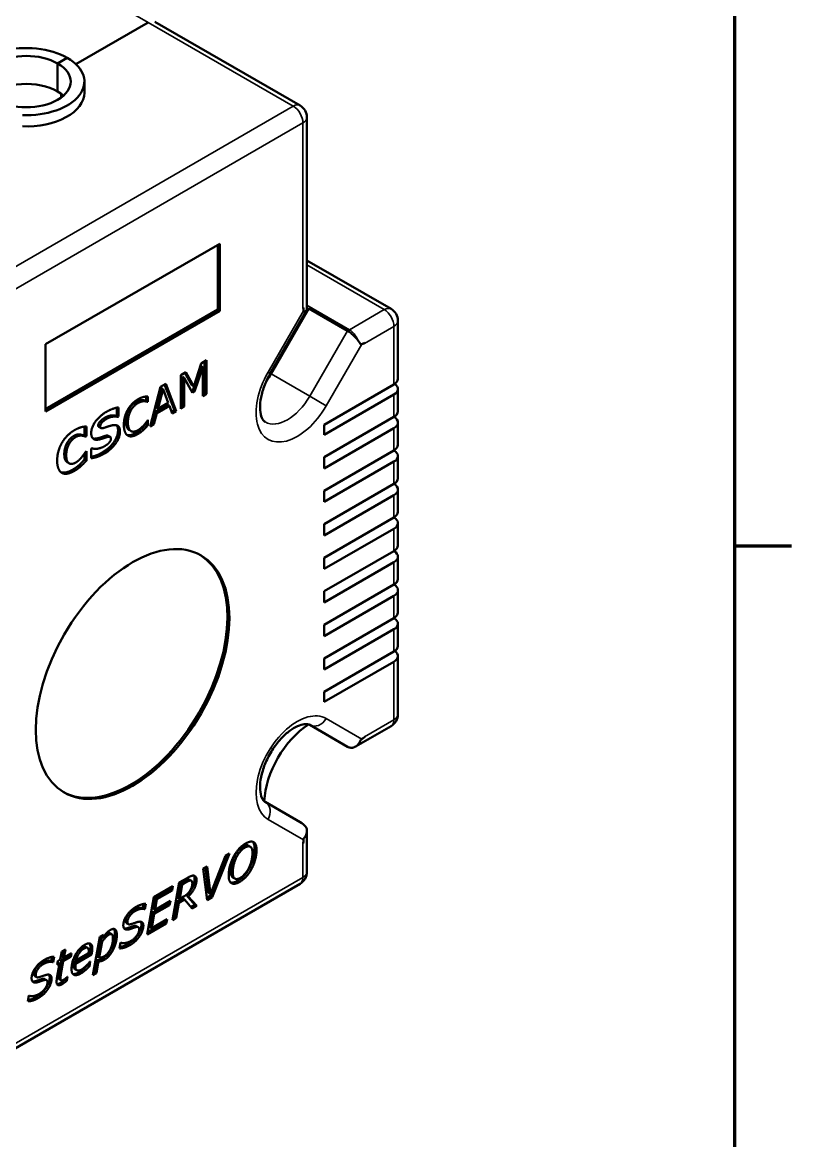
# Model space of a CAD drawing. Header units: millimetres. Extents: x 548 to 1885, y -111 to 359.
# Drawn here: x 999.4 to 1055.7, y 224.5 to 306.2 of the extents above; entities that cross this region are included whole.
import ezdxf

# ---------------------------------------------------------------- set-up
doc = ezdxf.new("R2010")
doc.units = ezdxf.units.MM
doc.header["$LTSCALE"] = 1.2
for name, color, linetype, lineweight in [('경계(ISO)', 7, 'Continuous', 70), ('외형선(ISO)', 7, 'Continuous', 50), ('좁은 외형선(ISO)', 7, 'Continuous', 35)]:
    doc.layers.add(name, color=color, linetype=linetype, lineweight=lineweight)

# ---------------------------------------------------------------- blocks, each defined once
blk = doc.blocks.new('경계 Default Border')
at = {"layer": '경계(ISO)'}
blk.add_line((410, 222.75), (413.4, 222.75), dxfattribs=at)
at = {"layer": '경계(ISO)', "flags": 128}
blk.add_lwpolyline([(10, 10), (10, 287), (410, 287), (410, 10), (10, 10)], dxfattribs=at)

msp = doc.modelspace()

# ---------------------------------------------------------------- linework, layer by layer
at = {"layer": '외형선(ISO)', "color": 0}
for p, q in [((1008.633, 306.18), (1003.352, 303.131)), ((1008.633, 306.18), (1003.352, 303.131)), ((1019.74, 300.106), (1009.133, 306.229)), ((1002.022, 303.179), (1002.729, 303.588)), ((1002.729, 303.588), (1002.022, 303.179)), ((1002.022, 303.179), (1002.022, 301.138)), ((1002.022, 303.179), (1002.022, 301.138)), ((1003.974, 301.036), (1003.974, 301.852)), ((1002.269, 300.686), (1002.269, 300.978)), ((1020.24, 285.278), (1020.24, 299.24)), ((1001.138, 282.665), (1013.866, 290.013)), ((1013.866, 290.013), (1013.866, 285.114)), ((1013.725, 289.932), (1013.725, 285.196)), ((1026.387, 285.245), (1020.24, 288.794)), ((1013.725, 285.196), (1001.138, 277.929)), ((1013.866, 285.114), (1001.138, 277.766)), ((1013.866, 285.114), (1013.725, 285.196)), ((1017.557, 280.534), (1020.226, 285.157)), ((1020.372, 285.281), (1017.612, 280.502)), ((1019.947, 285.33), (1019.966, 285.362)), ((1019.966, 285.362), (1019.966, 285.363)), ((1020.372, 285.281), (1023.2, 283.648)), ((1026.887, 284.379), (1026.887, 280.134)), ((1001.138, 277.766), (1001.138, 282.665)), ((1024.466, 282.764), (1024.447, 282.732)), ((1024.466, 282.764), (1024.466, 282.764)), ((1012.479, 281.075), (1011.89, 279.299)), ((1011.964, 279.591), (1012.511, 281.27)), ((1012.621, 280.993), (1012.479, 281.075)), ((1012.511, 281.27), (1012.903, 281.496)), ((1012.761, 281.415), (1012.761, 279.129)), ((1012.903, 281.496), (1012.903, 279.047)), ((1011.015, 280.407), (1011.4, 280.629)), ((1011.015, 277.957), (1011.015, 280.407)), ((1011.278, 280.219), (1011.137, 280.3)), ((1011.137, 280.3), (1011.137, 278.191)), ((1011.864, 279.121), (1011.278, 280.219)), ((1011.278, 280.219), (1011.278, 278.109)), ((1011.326, 280.586), (1011.823, 279.672)), ((1011.4, 280.629), (1011.964, 279.591)), ((1012.621, 280.993), (1012.032, 279.218)), ((1012.621, 278.884), (1012.621, 280.993)), ((1008.771, 276.661), (1009.543, 279.557)), ((1009.584, 279.459), (1009.21, 278.04)), ((1009.725, 279.378), (1009.351, 277.958)), ((1009.543, 279.557), (1009.921, 279.775)), ((1009.725, 279.378), (1009.584, 279.459)), ((1010.097, 278.389), (1009.725, 279.378)), ((1009.831, 279.723), (1010.552, 277.853)), ((1009.921, 279.775), (1010.693, 277.771)), ((1011.964, 279.591), (1011.823, 279.672)), ((1021.503, 276.786), (1026.594, 279.725)), ((1026.887, 279.399), (1026.887, 277.766)), ((1008.479, 278.846), (1008.479, 278.548)), ((1008.62, 278.852), (1008.62, 278.466)), ((1011.89, 279.299), (1011.797, 279.246)), ((1012.032, 279.218), (1011.864, 279.121)), ((1012.032, 279.218), (1011.89, 279.299)), ((1012.761, 279.129), (1012.621, 279.047)), ((1012.903, 279.047), (1012.621, 278.884)), ((1012.903, 279.047), (1012.761, 279.129)), ((1021.503, 276.051), (1026.594, 278.991)), ((1006.335, 278.031), (1006.335, 277.478)), ((1006.476, 278.054), (1006.476, 277.396)), ((1008.479, 278.548), (1008.458, 278.536)), ((1008.6, 278.454), (1008.458, 278.536)), ((1008.62, 278.466), (1008.479, 278.548)), ((1008.62, 278.466), (1008.6, 278.454)), ((1010.044, 278.24), (1009.121, 277.707)), ((1009.351, 277.958), (1009.21, 278.04)), ((1010.186, 278.158), (1009.263, 277.625)), ((1009.351, 277.958), (1010.097, 278.389)), ((1010.186, 278.158), (1010.044, 278.24)), ((1010.394, 277.598), (1010.186, 278.158)), ((1010.552, 277.853), (1010.344, 277.733)), ((1010.693, 277.771), (1010.394, 277.598)), ((1010.693, 277.771), (1010.552, 277.853)), ((1011.137, 278.191), (1011.015, 278.12)), ((1011.278, 278.109), (1011.015, 277.957)), ((1011.278, 278.109), (1011.137, 278.191)), ((1005.288, 276.974), (1005.147, 277.056)), ((1006.335, 277.478), (1006.266, 277.438)), ((1006.408, 277.357), (1006.266, 277.438)), ((1006.476, 277.396), (1006.335, 277.478)), ((1006.476, 277.396), (1006.408, 277.357)), ((1008.479, 276.942), (1008.479, 276.834)), ((1008.6, 277.122), (1008.62, 277.134)), ((1008.62, 277.134), (1008.62, 276.752)), ((1009.121, 277.707), (1008.915, 276.908)), ((1009.263, 277.625), (1009.057, 276.826)), ((1009.263, 277.625), (1009.121, 277.707)), ((1021.503, 274.418), (1026.594, 277.358)), ((1026.887, 276.949), (1026.887, 275.316)), ((1003.983, 276.647), (1003.983, 276.043)), ((1004.125, 276.655), (1004.125, 275.962)), ((1005.181, 276.542), (1005.039, 276.623)), ((1007.382, 276.321), (1007.241, 276.403)), ((1008.62, 276.752), (1008.479, 276.834)), ((1009.057, 276.826), (1008.771, 276.661)), ((1008.915, 276.908), (1008.822, 276.854)), ((1009.057, 276.826), (1008.915, 276.908)), ((1021.503, 276.051), (1021.503, 276.786)), ((1021.503, 273.602), (1026.594, 276.541)), ((1003.775, 275.993), (1003.634, 276.075)), ((1003.983, 276.043), (1003.91, 276.001)), ((1004.052, 275.92), (1003.91, 276.001)), ((1004.125, 275.962), (1003.983, 276.043)), ((1004.125, 275.962), (1004.052, 275.92)), ((1005.864, 275.896), (1005.723, 275.978)), ((1003.983, 274.696), (1003.983, 274.249)), ((1004.058, 274.813), (1004.125, 274.851)), ((1004.125, 274.851), (1004.125, 274.168)), ((1004.46, 275.026), (1004.531, 275.067)), ((1004.46, 274.343), (1004.46, 275.026)), ((1021.503, 271.969), (1026.594, 274.908)), ((1026.887, 274.5), (1026.887, 272.867)), ((1002.86, 273.963), (1002.719, 274.045)), ((1003.769, 273.799), (1003.628, 273.881)), ((1004.125, 274.168), (1003.983, 274.249)), ((1021.503, 273.602), (1021.503, 274.418)), ((1021.503, 271.152), (1026.594, 274.092)), ((1021.503, 269.519), (1026.594, 272.459)), ((1026.887, 272.05), (1026.887, 270.417)), ((1021.503, 271.152), (1021.503, 271.969)), ((1021.503, 268.703), (1026.594, 271.642)), ((1021.503, 267.07), (1026.594, 270.009)), ((1026.887, 269.601), (1026.887, 267.968)), ((1021.503, 268.703), (1021.503, 269.519)), ((1021.503, 266.253), (1026.594, 269.193)), ((1021.503, 264.62), (1026.594, 267.56)), ((1026.887, 267.151), (1026.887, 265.518)), ((1021.503, 266.253), (1021.503, 267.07)), ((1021.503, 263.804), (1026.594, 266.743)), ((1021.503, 262.171), (1026.594, 265.11)), ((1026.887, 264.702), (1026.887, 263.069)), ((1021.503, 263.804), (1021.503, 264.62)), ((1021.503, 261.354), (1026.594, 264.294)), ((1021.503, 259.721), (1026.594, 262.661)), ((1026.887, 262.252), (1026.887, 260.619)), ((1021.503, 261.354), (1021.503, 262.171)), ((1021.503, 258.905), (1026.594, 261.844)), ((1021.503, 257.272), (1026.594, 260.211)), ((1026.887, 259.885), (1026.887, 255.639)), ((1021.503, 258.905), (1021.503, 259.721)), ((1026.594, 259.476), (1021.503, 256.537)), ((1021.503, 256.537), (1021.503, 257.272)), ((1020.441, 254.861), (1023.2, 253.268)), ((1026.387, 254.773), (1023.841, 253.303)), ((1024.466, 253.98), (1024.447, 253.991)), ((1019.74, 247.76), (1017.191, 249.232)), ((1020.24, 247.066), (1020.24, 244.126)), ((1016.1, 245.961), (1015.959, 246.042)), ((1019.947, 246.197), (1019.966, 246.186)), ((1014.348, 245.332), (1013.17, 242.366)), ((1013.182, 242.505), (1014.276, 245.291)), ((1014.574, 245.463), (1013.312, 242.284)), ((1014.276, 245.291), (1014.574, 245.463)), ((1012.654, 244.354), (1012.946, 244.523)), ((1012.936, 242.067), (1012.654, 244.354)), ((1012.823, 244.452), (1013.04, 242.587)), ((1012.946, 244.523), (1013.182, 242.505)), ((1010.898, 243.34), (1011.474, 243.673)), ((1011.305, 243.471), (1010.986, 243.287)), ((1011.795, 243.477), (1011.653, 243.559)), ((1014.975, 243.628), (1014.833, 243.71)), ((1019.74, 243.26), (994.85, 228.89)), ((1009.053, 242.275), (1010.449, 243.081)), ((1010.252, 242.855), (1009.139, 242.212)), ((1010.394, 242.773), (1009.28, 242.13)), ((1010.275, 242.981), (1010.252, 242.855)), ((1010.394, 242.773), (1010.252, 242.855)), ((1010.449, 243.081), (1010.394, 242.773)), ((1010.408, 240.608), (1010.898, 243.34)), ((1010.986, 243.287), (1010.799, 242.237)), ((1011.128, 243.205), (1010.941, 242.155)), ((1011.128, 243.205), (1010.986, 243.287)), ((1011.447, 243.389), (1011.128, 243.205)), ((1008.563, 239.543), (1009.053, 242.275)), ((1009.139, 242.212), (1009, 241.438)), ((1009.28, 242.13), (1009.139, 242.212)), ((1009.28, 242.13), (1009.142, 241.357)), ((1009.142, 241.357), (1010.257, 242)), ((1010.083, 241.9), (1010.06, 241.774)), ((1010.257, 242), (1010.201, 241.693)), ((1010.747, 241.947), (1010.552, 240.854)), ((1010.889, 241.865), (1010.693, 240.773)), ((1011.151, 242.18), (1010.747, 241.947)), ((1010.889, 241.865), (1010.747, 241.947)), ((1010.941, 242.155), (1010.799, 242.237)), ((1011.292, 242.098), (1010.889, 241.865)), ((1010.941, 242.155), (1011.239, 242.327)), ((1011.292, 242.098), (1011.151, 242.18)), ((1011.85, 241.441), (1011.292, 242.098)), ((1011.428, 242.418), (1012.039, 241.713)), ((1011.569, 242.336), (1011.428, 242.418)), ((1011.569, 242.336), (1012.181, 241.632)), ((1013.17, 242.366), (1012.917, 242.22)), ((1013.312, 242.284), (1012.936, 242.067)), ((1013.182, 242.505), (1013.04, 242.587)), ((1013.312, 242.284), (1013.17, 242.366)), ((1008.252, 241.49), (1008.231, 241.478)), ((1008.373, 241.397), (1008.231, 241.478)), ((1008.3, 241.779), (1008.252, 241.49)), ((1008.394, 241.409), (1008.252, 241.49)), ((1008.394, 241.409), (1008.373, 241.397)), ((1008.458, 241.796), (1008.394, 241.409)), ((1008.945, 241.13), (1008.76, 240.096)), ((1009.086, 241.049), (1008.901, 240.014)), ((1010.06, 241.774), (1008.945, 241.13)), ((1009.086, 241.049), (1008.945, 241.13)), ((1009.142, 241.357), (1009, 241.438)), ((1010.201, 241.693), (1009.086, 241.049)), ((1010.201, 241.693), (1010.06, 241.774)), ((1012.039, 241.713), (1011.757, 241.55)), ((1012.181, 241.632), (1011.85, 241.441)), ((1012.181, 241.632), (1012.039, 241.713)), ((1007.193, 240.302), (1007.052, 240.383)), ((1007.91, 240.085), (1007.769, 240.166)), ((1009.961, 240.35), (1008.563, 239.543)), ((1009.819, 240.431), (1008.596, 239.725)), ((1008.901, 240.014), (1010.016, 240.658)), ((1009.842, 240.557), (1009.819, 240.431)), ((1009.961, 240.35), (1009.819, 240.431)), ((1010.016, 240.658), (1009.961, 240.35)), ((1010.693, 240.773), (1010.408, 240.608)), ((1010.552, 240.854), (1010.44, 240.79)), ((1010.693, 240.773), (1010.552, 240.854)), ((1004.594, 236.574), (1005.098, 239.38)), ((1005.098, 239.38), (1005.365, 239.534)), ((1005.191, 239.434), (1005.185, 239.402)), ((1005.327, 239.32), (1005.185, 239.402)), ((1005.365, 239.534), (1005.327, 239.32)), ((1005.977, 239.57), (1005.835, 239.651)), ((1008.901, 240.014), (1008.76, 240.096)), ((1004.207, 238.578), (1004.066, 238.659)), ((1005.133, 239.112), (1004.926, 237.95)), ((1005.275, 239.03), (1005.067, 237.868)), ((1005.275, 239.03), (1005.133, 239.112)), ((1006.542, 238.536), (1006.612, 238.95)), ((1006.612, 238.95), (1006.631, 238.961)), ((1001.598, 237.91), (1001.55, 237.621)), ((1001.756, 237.926), (1001.692, 237.539)), ((1002.033, 237.61), (1002.215, 237.715)), ((1002.215, 237.715), (1002.321, 238.304)), ((1002.846, 237.993), (1002.292, 237.673)), ((1002.321, 238.304), (1002.589, 238.459)), ((1002.415, 238.359), (1002.342, 237.952)), ((1002.483, 237.87), (1002.342, 237.952)), ((1002.987, 237.911), (1002.433, 237.591)), ((1002.589, 238.459), (1002.483, 237.87)), ((1002.483, 237.87), (1003.036, 238.189)), ((1002.863, 238.089), (1002.846, 237.993)), ((1002.987, 237.911), (1002.846, 237.993)), ((1003.036, 238.189), (1002.987, 237.911)), ((1004.363, 238.173), (1003.189, 237.495)), ((1003.368, 237.663), (1003.227, 237.745)), ((1004.504, 238.091), (1003.33, 237.413)), ((1003.368, 237.663), (1004.281, 238.19)), ((1004.504, 238.091), (1004.363, 238.173)), ((1005.067, 237.868), (1004.926, 237.95)), ((1001.55, 237.621), (1001.53, 237.609)), ((1001.671, 237.527), (1001.53, 237.609)), ((1001.692, 237.539), (1001.55, 237.621)), ((1001.692, 237.539), (1001.671, 237.527)), ((1001.967, 236.335), (1002.165, 237.436)), ((1001.985, 237.332), (1002.033, 237.61)), ((1002.165, 237.436), (1001.985, 237.332)), ((1002.023, 237.518), (1002.016, 237.514)), ((1002.165, 237.436), (1002.023, 237.518)), ((1002.292, 237.673), (1002.12, 236.726)), ((1002.433, 237.591), (1002.262, 236.645)), ((1002.433, 237.591), (1002.292, 237.673)), ((1003.33, 237.413), (1003.189, 237.495)), ((1003.427, 236.937), (1003.286, 237.018)), ((1004.071, 236.958), (1003.93, 237.039)), ((1004.214, 237.368), (1004.203, 237.301)), ((1004.345, 237.219), (1004.203, 237.301)), ((1004.404, 237.587), (1004.345, 237.219)), ((1004.388, 237.578), (1004.404, 237.587)), ((1004.875, 237.673), (1004.721, 236.81)), ((1005.017, 237.591), (1004.863, 236.729)), ((1005.017, 237.591), (1004.875, 237.673)), ((1000.492, 236.432), (1000.35, 236.514)), ((1001.209, 236.215), (1001.067, 236.297)), ((1002.276, 236.196), (1002.135, 236.278)), ((1002.554, 236.304), (1002.544, 236.247)), ((1002.686, 236.166), (1002.544, 236.247)), ((1002.736, 236.461), (1002.686, 236.166)), ((1002.722, 236.453), (1002.736, 236.461)), ((1004.863, 236.729), (1004.594, 236.574)), ((1004.721, 236.81), (1004.627, 236.756)), ((1004.863, 236.729), (1004.721, 236.81)), ((999.841, 234.667), (999.91, 235.081)), ((999.91, 235.081), (999.929, 235.092))]:
    msp.add_line(p, q, dxfattribs=at)
for centre, start, end in [((1019.24, 299.24), 0, 60), ((1025.887, 284.379), 0, 60), ((1025.887, 255.639), 300, 0), ((1019.24, 244.126), 300, 0)]:
    msp.add_arc(centre, 1, start, end, dxfattribs=at)
for centre, major_axis, ratio, start_param, end_param in [((999.724, 301.852), (-4.25, 0), 0.57735, 3.926991, 6.34933), ((999.724, 301.852), (-3.25, 0), 0.57735, 3.926991, 7.068583), ((999.724, 301.852), (3.25, 0), 0.57735, 3.926991, 7.068583), ((999.724, 301.852), (4.25, 0), 0.57735, 4.646245, 7.068583), ((999.724, 299.811), (-3.25, 0), 0.57735, 3.926991, 5.708074), ((999.724, 301.036), (4.25, 0), 0.57735, 4.646245, 6.283185), ((999.724, 299.811), (-3.25, 0), 0.57735, 3.716704, 3.926991), ((1019.24, 285.738), (0.707, 1.225), 0.57735, 4.712389, 4.738974), ((1024.897, 288.707), (-3.5, -6.062), 0.57735, 5.584963, 5.630725), ((1019.24, 285.449), (0.996, -0.267), 0.317837, 5.657614, 6.115572), ((1020.513, 289.278), (2.4, 4.157), 0.57735, 3.846664, 3.885385), ((1023.49, 282.996), (-0.729, 0.729), 0.317837, 3.916899, 4.374857), ((1024.897, 288.707), (3.5, 6.062), 0.57735, 3.794053, 3.839815), ((1015.987, 281.44), (-1.625, -2.815), 0.57735, 1.380005, 1.570796), ((1025.887, 280.134), (1, 0), 0.57735, 5.497787, 6.283185), ((1025.887, 279.399), (1, 0), 0.57735, 5.497787, 6.973002), ((1025.887, 277.766), (1, 0), 0.57735, 5.497787, 6.283185), ((1025.887, 276.949), (1, 0), 0.57735, 5.497787, 7.068583), ((1025.887, 275.316), (1, 0), 0.57735, 5.497787, 6.283185), ((1025.887, 274.5), (1, 0), 0.57735, 5.497787, 7.068583), ((1025.887, 272.867), (1, 0), 0.57735, 5.497787, 6.283185), ((1025.887, 272.05), (1, 0), 0.57735, 5.497787, 7.068583), ((1025.887, 270.417), (1, 0), 0.57735, 5.497787, 6.283185), ((1025.887, 269.601), (1, 0), 0.57735, 5.497787, 7.068583), ((1025.887, 267.968), (1, 0), 0.57735, 5.497787, 6.283185), ((1007.361, 258.66), (5, 8.66), 0.57735, 3.155735, 6.269043), ((1025.887, 267.151), (1, 0), 0.57735, 5.497787, 7.068583), ((1025.887, 265.518), (1, 0), 0.57735, 5.497787, 6.283185), ((1025.887, 264.702), (1, 0), 0.57735, 5.497787, 7.068583), ((1025.887, 263.069), (1, 0), 0.57735, 5.497787, 6.283185), ((1025.887, 262.252), (1, 0), 0.57735, 5.497787, 7.068583), ((1025.887, 260.619), (1, 0), 0.57735, 5.497787, 6.283185), ((1025.887, 259.885), (1, 0), 0.57735, 5.497787, 6.973002), ((1020.513, 251.066), (2.4, 4.157), 0.57735, 0.829386, 2.312207), ((1023.49, 254.255), (0, -1.067), 0.717439, 0.645272, 1.10323), ((1024.897, 248.535), (3.5, 6.062), 0.57735, 0.872574, 0.918336), ((1019.24, 246.894), (1.207, -0.697), 0.717439, 1.174282, 1.570796), ((1019.24, 246.894), (0.924, 0.533), 0.717439, 5.179956, 5.637913), ((1024.897, 248.535), (3.5, 6.062), 0.57735, 2.223256, 2.269019)]:
    msp.add_ellipse(centre, major_axis=major_axis, ratio=ratio, start_param=start_param, end_param=end_param, dxfattribs=at)
msp.add_ellipse((1007.502, 258.578), major_axis=(-5, -8.66), ratio=0.57735, dxfattribs=at)
for points, degree in [([(1019.998, 285.048), (1019.996, 285.07), (1019.994, 285.094), (1019.991, 285.117)], 3), ([(1020.24, 285.214), (1020.241, 285.184), (1020.23, 285.156), (1020.208, 285.133)], 3), ([(1024.173, 282.637), (1024.271, 282.676), (1024.369, 282.719), (1024.466, 282.764)], 3), ([(1024.241, 282.663), (1024.219, 282.654), (1024.197, 282.645), (1024.173, 282.637)], 3), ([(1007.148, 277.89), (1007.283, 278.128), (1007.668, 278.518), (1007.902, 278.653)], 2), ([(1008.458, 278.536), (1008.282, 278.604), (1007.937, 278.559), (1007.741, 278.446)], 2), ([(1007.902, 278.653), (1008.071, 278.751), (1008.413, 278.852), (1008.62, 278.852)], 2), ([(1005.581, 277.729), (1005.826, 277.87), (1006.302, 278.036), (1006.476, 278.054)], 2), ([(1006.861, 276.78), (1006.861, 277.084), (1007.01, 277.646), (1007.148, 277.89)], 2), ([(1007.22, 277.899), (1007.121, 277.718), (1007.012, 277.279), (1007.012, 277.031)], 2), ([(1007.361, 277.817), (1007.263, 277.636), (1007.154, 277.197), (1007.154, 276.949)], 2), ([(1007.741, 278.446), (1007.58, 278.353), (1007.322, 278.084), (1007.22, 277.899)], 2), ([(1007.883, 278.364), (1007.722, 278.271), (1007.464, 278.002), (1007.361, 277.817)], 2), ([(1008.6, 278.454), (1008.423, 278.522), (1008.078, 278.477), (1007.883, 278.364)], 2), ([(1004.474, 276.187), (1004.474, 276.586), (1005.094, 277.448), (1005.581, 277.729)], 2), ([(1005.147, 277.056), (1005.082, 276.99), (1004.989, 276.82), (1004.989, 276.746)], 2), ([(1005.288, 276.974), (1005.224, 276.909), (1005.131, 276.739), (1005.131, 276.664)], 2), ([(1005.458, 277.296), (1005.377, 277.249), (1005.22, 277.133), (1005.147, 277.056)], 2), ([(1005.599, 277.214), (1005.519, 277.168), (1005.361, 277.051), (1005.288, 276.974)], 2), ([(1006.266, 277.438), (1006.117, 277.49), (1005.684, 277.427), (1005.458, 277.296)], 2), ([(1006.408, 277.357), (1006.258, 277.408), (1005.826, 277.345), (1005.599, 277.214)], 2), ([(1007.012, 277.031), (1007.012, 276.773), (1007.133, 276.473), (1007.229, 276.41)], 2), ([(1007.154, 276.949), (1007.154, 276.691), (1007.275, 276.391), (1007.37, 276.328)], 2), ([(1007.884, 276.387), (1008.089, 276.505), (1008.445, 276.873), (1008.6, 277.122)], 2), ([(1002.331, 275.46), (1002.492, 275.742), (1002.969, 276.225), (1003.252, 276.389)], 2), ([(1003.252, 276.389), (1003.407, 276.478), (1003.658, 276.583), (1003.765, 276.613)], 2), ([(1003.765, 276.613), (1003.876, 276.639), (1004.056, 276.652), (1004.125, 276.655)], 2), ([(1005.06, 275.709), (1004.749, 275.646), (1004.474, 275.888), (1004.474, 276.187)], 2), ([(1004.989, 276.746), (1004.989, 276.652), (1005.039, 276.623)], 2), ([(1005.131, 276.664), (1005.131, 276.55), (1005.28, 276.515), (1005.488, 276.586)], 2), ([(1006.434, 276.373), (1006.434, 275.951), (1005.814, 275.066), (1005.282, 274.759)], 2), ([(1006.575, 276.292), (1006.575, 275.87), (1005.955, 274.984), (1005.424, 274.677)], 2), ([(1005.488, 276.586), (1005.624, 276.631), (1005.876, 276.716), (1006.02, 276.746)], 2), ([(1006.02, 276.746), (1006.304, 276.8), (1006.575, 276.588), (1006.575, 276.292)], 2), ([(1006.328, 276.748), (1006.434, 276.635), (1006.434, 276.373)], 2), ([(1007.152, 275.993), (1007.015, 276.069), (1006.861, 276.462), (1006.861, 276.78)], 2), ([(1007.9, 276.114), (1007.668, 275.981), (1007.29, 275.913), (1007.152, 275.993)], 2), ([(1007.229, 276.41), (1007.235, 276.406), (1007.241, 276.403)], 2), ([(1007.37, 276.328), (1007.471, 276.264), (1007.737, 276.302), (1007.884, 276.387)], 2), ([(1008.171, 276.51), (1008.084, 276.428), (1007.88, 276.266), (1007.759, 276.196)], 2), ([(1008.312, 276.428), (1008.226, 276.346), (1008.021, 276.184), (1007.9, 276.114)], 2), ([(1008.479, 276.834), (1008.401, 276.749), (1008.275, 276.608), (1008.171, 276.51)], 2), ([(1008.62, 276.752), (1008.542, 276.667), (1008.416, 276.526), (1008.312, 276.428)], 2), ([(1001.987, 274.17), (1001.987, 274.511), (1002.163, 275.165), (1002.331, 275.46)], 2), ([(1002.729, 275.487), (1002.63, 275.32), (1002.508, 274.889), (1002.508, 274.632)], 2), ([(1002.87, 275.405), (1002.771, 275.239), (1002.65, 274.807), (1002.65, 274.55)], 2), ([(1003.207, 275.973), (1003.074, 275.896), (1002.83, 275.657), (1002.729, 275.487)], 2), ([(1003.349, 275.892), (1003.215, 275.815), (1002.971, 275.576), (1002.87, 275.405)], 2), ([(1003.634, 276.075), (1003.541, 276.082), (1003.329, 276.043), (1003.207, 275.973)], 2), ([(1003.775, 275.993), (1003.682, 276), (1003.47, 275.962), (1003.349, 275.892)], 2), ([(1003.91, 276.001), (1003.864, 276.021), (1003.723, 276.065), (1003.634, 276.075)], 2), ([(1004.052, 275.92), (1004.005, 275.94), (1003.864, 275.984), (1003.775, 275.993)], 2), ([(1004.919, 275.79), (1004.721, 275.75), (1004.593, 275.785)], 2), ([(1005.506, 275.973), (1005.367, 275.93), (1005.056, 275.818), (1004.919, 275.79)], 2), ([(1005.648, 275.892), (1005.508, 275.849), (1005.197, 275.737), (1005.06, 275.709)], 2), ([(1005.444, 275.216), (1005.502, 275.25), (1005.69, 275.382), (1005.751, 275.443)], 2), ([(1005.919, 275.78), (1005.919, 275.875), (1005.781, 275.931), (1005.648, 275.892)], 2), ([(1005.751, 275.443), (1005.824, 275.52), (1005.919, 275.679), (1005.919, 275.78)], 2), ([(1002.65, 274.55), (1002.65, 274.282), (1002.781, 273.999), (1002.88, 273.953)], 2), ([(1003.793, 274.434), (1003.874, 274.534), (1004.013, 274.74), (1004.058, 274.813)], 2), ([(1005.424, 274.677), (1005.117, 274.5), (1004.66, 274.36), (1004.46, 274.343)], 2), ([(1004.531, 275.067), (1004.727, 274.998), (1005.218, 275.086), (1005.444, 275.216)], 2), ([(1002.339, 273.265), (1002.171, 273.355), (1001.987, 273.806), (1001.987, 274.17)], 2), ([(1002.88, 273.953), (1002.981, 273.906), (1003.232, 273.96), (1003.353, 274.03)], 2), ([(1003.628, 273.881), (1003.506, 273.771), (1003.294, 273.607), (1003.108, 273.499)], 2), ([(1003.769, 273.799), (1003.648, 273.689), (1003.436, 273.525), (1003.25, 273.418)], 2), ([(1003.353, 274.03), (1003.468, 274.097), (1003.696, 274.308), (1003.793, 274.434)], 2), ([(1003.983, 274.249), (1003.89, 274.149), (1003.721, 273.967), (1003.628, 273.881)], 2), ([(1004.125, 274.168), (1004.032, 274.067), (1003.862, 273.885), (1003.769, 273.799)], 2), ([(1003.25, 273.418), (1002.973, 273.258), (1002.506, 273.177), (1002.339, 273.265)], 2), ([(1024.173, 253.774), (1024.197, 253.79), (1024.219, 253.806), (1024.241, 253.821)], 3), ([(1014.851, 245.189), (1015.007, 245.499), (1015.471, 246.033), (1015.746, 246.192)], 2), ([(1015.562, 245.98), (1015.357, 245.862), (1015.03, 245.457), (1014.912, 245.205)], 2), ([(1015.703, 245.899), (1015.499, 245.781), (1015.171, 245.376), (1015.054, 245.124)], 2), ([(1015.959, 246.042), (1015.814, 246.126), (1015.562, 245.98)], 2), ([(1016.257, 245.523), (1016.257, 245.859), (1015.964, 246.05), (1015.703, 245.899)], 2), ([(1015.746, 246.192), (1016.124, 246.41), (1016.555, 246.183), (1016.555, 245.741)], 2), ([(1016.273, 246.322), (1016.414, 246.18), (1016.414, 245.822)], 2), ([(1019.991, 246.46), (1019.994, 246.487), (1019.996, 246.514), (1019.998, 246.542)], 3), ([(1014.519, 243.849), (1014.519, 244.185), (1014.69, 244.868), (1014.851, 245.189)], 2), ([(1014.912, 245.205), (1014.798, 244.958), (1014.675, 244.409), (1014.675, 244.155)], 2), ([(1015.054, 245.124), (1014.939, 244.876), (1014.816, 244.327), (1014.816, 244.073)], 2), ([(1016.015, 244.453), (1016.134, 244.71), (1016.257, 245.243), (1016.257, 245.523)], 2), ([(1016.414, 245.822), (1016.414, 245.502), (1016.247, 244.813), (1016.088, 244.497)], 2), ([(1016.555, 245.741), (1016.555, 245.421), (1016.389, 244.731), (1016.229, 244.415)], 2), ([(1016.088, 244.497), (1015.927, 244.172), (1015.47, 243.642), (1015.184, 243.477)], 2), ([(1016.229, 244.415), (1016.068, 244.09), (1015.611, 243.56), (1015.326, 243.395)], 2), ([(1015.372, 243.69), (1015.573, 243.806), (1015.902, 244.21), (1016.015, 244.453)], 2), ([(1011.631, 243.569), (1011.575, 243.587), (1011.419, 243.537), (1011.305, 243.471)], 2), ([(1012.029, 243.623), (1012.029, 243.317), (1011.698, 242.664), (1011.428, 242.418)], 2), ([(1011.772, 243.487), (1011.717, 243.505), (1011.561, 243.455), (1011.447, 243.389)], 2), ([(1011.474, 243.673), (1011.668, 243.785), (1011.911, 243.867), (1011.999, 243.842)], 2), ([(1012.17, 243.541), (1012.17, 243.235), (1011.84, 242.582), (1011.569, 242.336)], 2), ([(1011.653, 243.559), (1011.643, 243.565), (1011.631, 243.569)], 2), ([(1011.864, 243.29), (1011.864, 243.378), (1011.819, 243.472), (1011.772, 243.487)], 2), ([(1011.999, 243.842), (1012.079, 243.822), (1012.17, 243.683), (1012.17, 243.541)], 2), ([(1015.326, 243.395), (1014.946, 243.176), (1014.519, 243.409), (1014.519, 243.849)], 2), ([(1015.184, 243.477), (1014.864, 243.292), (1014.661, 243.346)], 2), ([(1014.816, 244.073), (1014.816, 243.733), (1015.109, 243.538), (1015.372, 243.69)], 2), ([(1011.239, 242.327), (1011.377, 242.407), (1011.583, 242.586), (1011.666, 242.706)], 2), ([(1011.666, 242.706), (1011.76, 242.844), (1011.864, 243.15), (1011.864, 243.29)], 2), ([(1006.819, 240.214), (1006.819, 240.564), (1007.334, 241.327), (1007.741, 241.562)], 2), ([(1007.549, 241.346), (1007.291, 241.197), (1006.981, 240.754), (1006.981, 240.552)], 2), ([(1007.69, 241.265), (1007.432, 241.116), (1007.122, 240.673), (1007.122, 240.471)], 2), ([(1008.231, 241.478), (1008.131, 241.528), (1007.757, 241.466), (1007.549, 241.346)], 2), ([(1008.373, 241.397), (1008.272, 241.447), (1007.898, 241.385), (1007.69, 241.265)], 2), ([(1007.741, 241.562), (1007.964, 241.691), (1008.326, 241.794), (1008.458, 241.796)], 2), ([(1007.289, 239.941), (1007.065, 239.87), (1006.819, 240.006), (1006.819, 240.214)], 2), ([(1007.122, 240.471), (1007.122, 240.363), (1007.233, 240.263), (1007.377, 240.304)], 2), ([(1007.61, 240.174), (1007.518, 240.151), (1007.262, 240.057), (1007.147, 240.023)], 2), ([(1007.377, 240.304), (1007.467, 240.332), (1007.77, 240.435), (1007.872, 240.464)], 2), ([(1007.769, 240.166), (1007.712, 240.199), (1007.61, 240.174)], 2), ([(1007.872, 240.464), (1008.075, 240.517), (1008.284, 240.384), (1008.284, 240.192)], 2), ([(1008.143, 240.273), (1008.143, 240.112), (1008.006, 239.715), (1007.883, 239.53)], 2), ([(1008.284, 240.192), (1008.284, 240.03), (1008.148, 239.633), (1008.025, 239.448)], 2), ([(1008.09, 240.483), (1008.143, 240.41), (1008.143, 240.273)], 2), ([(1005.756, 239.528), (1005.638, 239.46), (1005.384, 239.179), (1005.275, 239.03)], 2), ([(1005.327, 239.32), (1005.458, 239.502), (1005.716, 239.789), (1005.87, 239.878)], 2), ([(1005.615, 239.61), (1005.536, 239.564), (1005.452, 239.486)], 2), ([(1005.835, 239.651), (1005.761, 239.694), (1005.615, 239.61)], 2), ([(1006.066, 239.299), (1006.066, 239.495), (1005.919, 239.622), (1005.756, 239.528)], 2), ([(1005.87, 239.878), (1006.103, 240.012), (1006.347, 239.821), (1006.347, 239.521)], 2), ([(1006.205, 239.603), (1006.205, 239.329), (1006.058, 238.764), (1005.937, 238.526)], 2), ([(1006.347, 239.521), (1006.347, 239.247), (1006.199, 238.682), (1006.078, 238.444)], 2), ([(1006.125, 239.955), (1006.205, 239.847), (1006.205, 239.603)], 2), ([(1007.147, 240.023), (1006.987, 239.972), (1006.879, 239.992)], 2), ([(1007.883, 239.53), (1007.752, 239.332), (1007.4, 238.991), (1007.161, 238.853)], 2), ([(1007.751, 240.092), (1007.659, 240.069), (1007.403, 239.975), (1007.289, 239.941)], 2), ([(1008.025, 239.448), (1007.893, 239.25), (1007.542, 238.909), (1007.303, 238.771)], 2), ([(1007.351, 239.067), (1007.654, 239.242), (1007.978, 239.707), (1007.978, 239.923)], 2), ([(1007.978, 239.923), (1007.978, 240.037), (1007.862, 240.12), (1007.751, 240.092)], 2), ([(1003.037, 237.014), (1003.037, 237.52), (1003.59, 238.561), (1003.999, 238.797)], 2), ([(1003.8, 238.602), (1003.597, 238.485), (1003.284, 238.014), (1003.227, 237.745)], 2), ([(1004.066, 238.659), (1003.983, 238.707), (1003.8, 238.602)], 2), ([(1004.293, 238.349), (1004.293, 238.525), (1004.127, 238.627), (1003.941, 238.52)], 2), ([(1003.999, 238.797), (1004.269, 238.953), (1004.556, 238.807), (1004.556, 238.527)], 2), ([(1004.343, 238.901), (1004.415, 238.807), (1004.415, 238.609)], 2), ([(1004.415, 238.609), (1004.415, 238.559), (1004.39, 238.331), (1004.363, 238.173)], 2), ([(1005.308, 239.331), (1005.215, 239.224), (1005.133, 239.112)], 2), ([(1005.446, 237.973), (1005.593, 238.058), (1005.829, 238.358), (1005.905, 238.534)], 2), ([(1005.905, 238.534), (1005.986, 238.719), (1006.066, 239.105), (1006.066, 239.299)], 2), ([(1007.303, 238.771), (1007.095, 238.651), (1006.722, 238.536), (1006.542, 238.536)], 2), ([(1006.631, 238.961), (1006.767, 238.89), (1007.166, 238.96), (1007.351, 239.067)], 2), ([(1001.039, 237.692), (1001.262, 237.821), (1001.624, 237.924), (1001.756, 237.926)], 2), ([(1003.941, 238.52), (1003.739, 238.403), (1003.425, 237.932), (1003.368, 237.663)], 2), ([(1004.281, 238.19), (1004.288, 238.242), (1004.293, 238.311), (1004.293, 238.349)], 2), ([(1004.556, 238.527), (1004.556, 238.477), (1004.532, 238.249), (1004.504, 238.091)], 2), ([(1005.307, 237.79), (1005.178, 237.716), (1004.964, 237.66), (1004.875, 237.673)], 2), ([(1005.067, 237.868), (1005.159, 237.863), (1005.327, 237.904), (1005.446, 237.973)], 2), ([(1005.937, 238.526), (1005.816, 238.284), (1005.49, 237.896), (1005.307, 237.79)], 2), ([(1006.078, 238.444), (1005.957, 238.202), (1005.632, 237.814), (1005.448, 237.708)], 2), ([(1000.118, 236.345), (1000.118, 236.695), (1000.632, 237.457), (1001.039, 237.692)], 2), ([(1000.847, 237.477), (1000.589, 237.328), (1000.279, 236.885), (1000.279, 236.683)], 2), ([(1000.989, 237.395), (1000.731, 237.246), (1000.421, 236.804), (1000.421, 236.602)], 2), ([(1001.53, 237.609), (1001.429, 237.659), (1001.055, 237.597), (1000.847, 237.477)], 2), ([(1001.671, 237.527), (1001.571, 237.577), (1001.197, 237.515), (1000.989, 237.395)], 2), ([(1003.744, 236.719), (1003.413, 236.528), (1003.037, 236.669), (1003.037, 237.014)], 2), ([(1003.189, 237.495), (1003.18, 237.442), (1003.173, 237.346), (1003.173, 237.306)], 2), ([(1003.173, 237.306), (1003.173, 237.084), (1003.286, 237.018)], 2), ([(1003.33, 237.413), (1003.321, 237.36), (1003.314, 237.264), (1003.314, 237.224)], 2), ([(1003.314, 237.224), (1003.314, 236.993), (1003.56, 236.871), (1003.786, 237.001)], 2), ([(1003.93, 237.039), (1003.842, 236.964), (1003.705, 236.859), (1003.603, 236.8)], 2), ([(1004.071, 236.958), (1003.983, 236.883), (1003.846, 236.778), (1003.744, 236.719)], 2), ([(1003.786, 237.001), (1003.943, 237.091), (1004.276, 237.425), (1004.388, 237.578)], 2), ([(1004.203, 237.301), (1004.132, 237.23), (1004.018, 237.116), (1003.93, 237.039)], 2), ([(1004.345, 237.219), (1004.274, 237.148), (1004.16, 237.034), (1004.071, 236.958)], 2), ([(1005.448, 237.708), (1005.32, 237.634), (1005.105, 237.578), (1005.017, 237.591)], 2), ([(1000.587, 236.072), (1000.364, 236.001), (1000.118, 236.137), (1000.118, 236.345)], 2), ([(1000.446, 236.153), (1000.286, 236.103), (1000.177, 236.123)], 2), ([(1000.421, 236.602), (1000.421, 236.494), (1000.532, 236.394), (1000.675, 236.435)], 2), ([(1000.908, 236.304), (1000.816, 236.281), (1000.56, 236.187), (1000.446, 236.153)], 2), ([(1001.049, 236.223), (1000.958, 236.2), (1000.701, 236.106), (1000.587, 236.072)], 2), ([(1000.675, 236.435), (1000.765, 236.463), (1001.068, 236.566), (1001.171, 236.595)], 2), ([(1001.067, 236.297), (1001.01, 236.33), (1000.908, 236.304)], 2), ([(1001.276, 236.054), (1001.276, 236.168), (1001.16, 236.251), (1001.049, 236.223)], 2), ([(1001.171, 236.595), (1001.373, 236.648), (1001.583, 236.515), (1001.583, 236.323)], 2), ([(1001.441, 236.404), (1001.441, 236.242), (1001.305, 235.845), (1001.182, 235.66)], 2), ([(1001.583, 236.323), (1001.583, 236.161), (1001.446, 235.764), (1001.323, 235.579)], 2), ([(1001.389, 236.614), (1001.441, 236.541), (1001.441, 236.404)], 2), ([(1001.943, 236.099), (1001.943, 236.153), (1001.955, 236.262), (1001.967, 236.335)], 2), ([(1002.355, 235.923), (1002.158, 235.809), (1001.943, 235.885), (1001.943, 236.099)], 2), ([(1002.12, 236.726), (1002.106, 236.654), (1002.084, 236.473), (1002.084, 236.425)], 2), ([(1002.084, 236.425), (1002.084, 236.307), (1002.135, 236.278)], 2), ([(1002.544, 236.247), (1002.465, 236.179), (1002.283, 236.044), (1002.214, 236.004)], 2), ([(1002.262, 236.645), (1002.248, 236.573), (1002.225, 236.392), (1002.225, 236.344)], 2), ([(1002.225, 236.344), (1002.225, 236.224), (1002.331, 236.167), (1002.473, 236.249)], 2), ([(1002.686, 236.166), (1002.606, 236.098), (1002.424, 235.963), (1002.355, 235.923)], 2), ([(1002.473, 236.249), (1002.532, 236.283), (1002.693, 236.422), (1002.722, 236.453)], 2), ([(1003.603, 236.8), (1003.309, 236.631), (1003.128, 236.667)], 2), ([(1001.182, 235.66), (1001.05, 235.462), (1000.698, 235.122), (1000.46, 234.984)], 2), ([(1001.323, 235.579), (1001.191, 235.381), (1000.84, 235.04), (1000.601, 234.902)], 2), ([(1000.649, 235.198), (1000.952, 235.373), (1001.276, 235.838), (1001.276, 236.054)], 2), ([(1002.214, 236.004), (1002.07, 235.922), (1001.974, 235.919)], 2), ([(1000.601, 234.902), (1000.393, 234.782), (1000.021, 234.667), (999.841, 234.667)], 2), ([(999.929, 235.092), (1000.066, 235.021), (1000.464, 235.091), (1000.649, 235.198)], 2)]:
    msp.add_open_spline(points, degree=degree, dxfattribs=at)
for points, degree, knots in [([(1020.24, 285.278), (1020.24, 285.273), (1020.24, 285.269), (1020.24, 285.261), (1020.24, 285.256), (1020.24, 285.248), (1020.24, 285.244), (1020.24, 285.235), (1020.24, 285.231), (1020.24, 285.222), (1020.24, 285.218), (1020.24, 285.214)], 3, [4.71238898, 4.71238898, 4.71238898, 4.71238898, 4.71570126, 4.71570126, 4.71901354, 4.71901354, 4.72232582, 4.72232582, 4.7256381, 4.7256381, 4.72895038, 4.72895038, 4.72895038, 4.72895038]), ([(1023.95, 282.973), (1023.883, 283.057), (1023.807, 283.143), (1023.641, 283.312), (1023.551, 283.394), (1023.372, 283.538), (1023.284, 283.6), (1023.2, 283.648)], 3, [-0.1069299, -0.1069299, -0.1069299, -0.1069299, -0.0718102, -0.0718102, -0.0356871, -0.0356871, -0.0002403, -0.0002403, -0.0002403, -0.0002403]), ([(1017.191, 276.992), (1017.125, 277.03), (1017.064, 277.085), (1016.933, 277.305), (1016.87, 277.473), (1016.808, 277.89), (1016.801, 278.122), (1016.849, 278.643), (1016.905, 278.931), (1017.083, 279.537), (1017.207, 279.854), (1017.42, 280.289), (1017.487, 280.412), (1017.557, 280.534)], 3, [0.785398, 0.785398, 0.785398, 0.785398, 1.099557, 1.099557, 1.413717, 1.413717, 1.683183, 1.683183, 1.957949, 1.957949, 2.241609, 2.241609, 2.356194, 2.356194, 2.356194, 2.356194]), ([(1007.759, 276.196), (1007.526, 276.062), (1007.197, 276.003), (1007.085, 276.041)], 2, [0, 0, 0, 1, 1.743819, 1.743819, 1.743819]), ([(1005.723, 275.978), (1005.716, 275.982), (1005.64, 276.013), (1005.506, 275.973)], 2, [0.891304, 0.891304, 0.891304, 1, 2, 2, 2]), ([(1002.508, 274.632), (1002.508, 274.364), (1002.633, 274.095), (1002.719, 274.045)], 2, [0, 0, 0, 1, 1.89899, 1.89899, 1.89899]), ([(1005.282, 274.759), (1004.975, 274.582), (1004.597, 274.466), (1004.46, 274.443)], 2, [0, 0, 0, 1, 1.654886, 1.654886, 1.654886]), ([(1003.108, 273.499), (1002.832, 273.34), (1002.405, 273.266), (1002.258, 273.32)], 2, [0, 0, 0, 1, 1.826136, 1.826136, 1.826136]), ([(1017.191, 249.232), (1017.125, 249.269), (1017.064, 249.324), (1016.931, 249.549), (1016.865, 249.726), (1016.806, 250.159), (1016.802, 250.394), (1016.856, 250.919), (1016.914, 251.21), (1017.098, 251.817), (1017.225, 252.135), (1017.537, 252.759), (1017.724, 253.064), (1018.134, 253.624), (1018.357, 253.878), (1018.808, 254.305), (1019.035, 254.48), (1019.456, 254.737), (1019.652, 254.823), (1019.984, 254.92), (1020.12, 254.931), (1020.32, 254.916), (1020.384, 254.893), (1020.441, 254.861)], 3, [0.785398, 0.785398, 0.785398, 0.785398, 1.099557, 1.099557, 1.425855, 1.425855, 1.695184, 1.695184, 1.970369, 1.970369, 2.254352, 2.254352, 2.542995, 2.542995, 2.830808, 2.830808, 3.112291, 3.112291, 3.384305, 3.384305, 3.657001, 3.657001, 3.926991, 3.926991, 3.926991, 3.926991]), ([(1023.2, 253.268), (1023.277, 253.223), (1023.359, 253.197), (1023.521, 253.182), (1023.6, 253.192), (1023.776, 253.254), (1023.869, 253.318), (1023.95, 253.403)], 3, [-0.1069183, -0.1069183, -0.1069183, -0.1069183, -0.0740345, -0.0740345, -0.0422249, -0.0422249, -0.0000149, -0.0000149, -0.0000149, -0.0000149]), ([(1023.841, 253.303), (1023.838, 253.301), (1023.834, 253.299), (1023.827, 253.295), (1023.824, 253.293), (1023.817, 253.289), (1023.813, 253.287), (1023.806, 253.283), (1023.803, 253.281), (1023.796, 253.276), (1023.792, 253.274), (1023.789, 253.272)], 3, [3.14159265, 3.14159265, 3.14159265, 3.14159265, 3.14471553, 3.14471553, 3.1478384, 3.1478384, 3.15096127, 3.15096127, 3.15408414, 3.15408414, 3.15720701, 3.15720701, 3.15720701, 3.15720701]), ([(1020.208, 246.921), (1020.236, 247.015), (1020.246, 247.109), (1020.229, 247.279), (1020.206, 247.355), (1020.167, 247.423)], 3, [-0.10692985, -0.10692985, -0.10692985, -0.10692985, -0.07181021, -0.07181021, -0.04024221, -0.04024221, -0.04024221, -0.04024221]), ([(1020.24, 247.126), (1020.24, 247.122), (1020.24, 247.118), (1020.24, 247.11), (1020.24, 247.106), (1020.24, 247.098), (1020.24, 247.094), (1020.24, 247.086), (1020.24, 247.082), (1020.24, 247.074), (1020.24, 247.07), (1020.24, 247.066)], 3, [4.69677462, 4.69677462, 4.69677462, 4.69677462, 4.69989749, 4.69989749, 4.70302037, 4.70302037, 4.70614324, 4.70614324, 4.70926611, 4.70926611, 4.71238898, 4.71238898, 4.71238898, 4.71238898]), ([(1011.973, 243.848), (1011.978, 243.841), (1012.029, 243.765), (1012.029, 243.623)], 2, [0.898777, 0.898777, 0.898777, 1, 2, 2, 2]), ([(1014.675, 244.155), (1014.675, 243.815), (1014.827, 243.713), (1014.833, 243.71)], 2, [0, 0, 0, 1, 1.041009, 1.041009, 1.041009]), ([(1006.981, 240.552), (1006.981, 240.444), (1007.044, 240.388), (1007.052, 240.383)], 2, [0, 0, 0, 1, 1.126761, 1.126761, 1.126761]), ([(1007.161, 238.853), (1006.953, 238.733), (1006.662, 238.643), (1006.558, 238.629)], 2, [0, 0, 0, 1, 1.567589, 1.567589, 1.567589]), ([(1000.279, 236.683), (1000.279, 236.575), (1000.342, 236.519), (1000.35, 236.514)], 2, [0, 0, 0, 1, 1.126761, 1.126761, 1.126761]), ([(1000.46, 234.984), (1000.252, 234.864), (999.96, 234.773), (999.856, 234.759)], 2, [0, 0, 0, 1, 1.567589, 1.567589, 1.567589])]:
    msp.add_open_spline(points, degree=degree, knots=knots, dxfattribs=at)
at = {"layer": '좁은 외형선(ISO)', "color": 0}
for p, q in [((1001.562, 310.262), (1008.633, 306.18)), ((1008.633, 306.18), (1019.24, 300.056)), ((1019.24, 300.056), (994.35, 285.686)), ((995.057, 284.461), (1019.947, 298.831)), ((1019.947, 298.831), (1019.947, 285.33)), ((1020.24, 288.456), (1025.887, 285.196)), ((1019.991, 285.117), (1017.398, 280.626)), ((1023.341, 283.726), (1020.24, 285.517)), ((1025.887, 285.196), (1023.341, 283.726)), ((1023.2, 283.648), (1020.441, 278.869)), ((1024.447, 282.732), (1026.594, 283.971)), ((1026.594, 283.971), (1026.594, 279.725)), ((1021.648, 278.172), (1024.241, 282.663)), ((1017.398, 280.626), (1017.557, 280.534)), ((1020.441, 278.869), (1017.612, 280.502)), ((1021.648, 278.172), (1020.441, 278.869)), ((1026.594, 278.991), (1026.594, 277.358)), ((1007.361, 277.817), (1007.22, 277.899)), ((1007.883, 278.364), (1007.741, 278.446)), ((1005.599, 277.214), (1005.458, 277.296)), ((1007.154, 276.949), (1007.012, 277.031)), ((1005.131, 276.664), (1004.989, 276.746)), ((1006.575, 276.292), (1006.434, 276.373)), ((1007.37, 276.328), (1007.229, 276.41)), ((1007.9, 276.114), (1007.759, 276.196)), ((1008.312, 276.428), (1008.171, 276.51)), ((1026.594, 276.541), (1026.594, 274.908)), ((1002.87, 275.405), (1002.729, 275.487)), ((1003.349, 275.892), (1003.207, 275.973)), ((1005.06, 275.709), (1004.919, 275.79)), ((1005.648, 275.892), (1005.506, 275.973)), ((1007.152, 275.993), (1007.145, 275.997)), ((1002.65, 274.55), (1002.508, 274.632)), ((1005.424, 274.677), (1005.282, 274.759)), ((1026.594, 274.092), (1026.594, 272.459)), ((1002.339, 273.265), (1002.313, 273.28)), ((1003.25, 273.418), (1003.108, 273.499)), ((1026.594, 271.642), (1026.594, 270.009)), ((1026.594, 269.193), (1026.594, 267.56)), ((1026.594, 266.743), (1026.594, 265.11)), ((1026.594, 264.294), (1026.594, 262.661)), ((1026.594, 261.844), (1026.594, 260.211)), ((1026.594, 259.476), (1026.594, 255.231)), ((1024.241, 253.821), (1021.648, 255.319)), ((1026.594, 255.231), (1024.447, 253.991)), ((1017.398, 247.957), (1019.991, 246.46)), ((1015.703, 245.899), (1015.562, 245.98)), ((1019.947, 246.197), (1019.947, 243.718)), ((1015.054, 245.124), (1014.912, 245.205)), ((1016.555, 245.741), (1016.414, 245.822)), ((1016.229, 244.415), (1016.088, 244.497)), ((1019.947, 243.718), (995.057, 229.348)), ((1011.447, 243.389), (1011.305, 243.471)), ((1011.772, 243.487), (1011.631, 243.569)), ((1012.17, 243.541), (1012.029, 243.623)), ((1014.816, 244.073), (1014.675, 244.155)), ((1015.326, 243.395), (1015.184, 243.477)), ((1007.69, 241.265), (1007.549, 241.346)), ((1007.122, 240.471), (1006.981, 240.552)), ((1007.751, 240.092), (1007.61, 240.174)), ((1008.284, 240.192), (1008.143, 240.273)), ((1005.756, 239.528), (1005.615, 239.61)), ((1006.347, 239.521), (1006.205, 239.603)), ((1007.289, 239.941), (1007.147, 240.023)), ((1008.025, 239.448), (1007.883, 239.53)), ((1003.941, 238.52), (1003.8, 238.602)), ((1004.556, 238.527), (1004.415, 238.609)), ((1007.303, 238.771), (1007.161, 238.853)), ((1005.448, 237.708), (1005.307, 237.79)), ((1006.078, 238.444), (1005.937, 238.526)), ((1000.989, 237.395), (1000.847, 237.477)), ((1003.314, 237.224), (1003.173, 237.306)), ((1000.421, 236.602), (1000.279, 236.683)), ((1000.587, 236.072), (1000.446, 236.153)), ((1001.049, 236.223), (1000.908, 236.304)), ((1001.583, 236.323), (1001.441, 236.404)), ((1002.225, 236.344), (1002.084, 236.425)), ((1002.262, 236.645), (1002.12, 236.726)), ((1003.744, 236.719), (1003.603, 236.8)), ((1001.323, 235.579), (1001.182, 235.66)), ((1002.355, 235.923), (1002.214, 236.004)), ((1000.601, 234.902), (1000.46, 234.984))]:
    msp.add_line(p, q, dxfattribs=at)
for centre, major_axis, ratio, start_param, end_param in [((1019.24, 299.24), (0.5, 0.866), 0.57735, 0, 0.785398), ((1019.24, 299.24), (-0.5, 0.866), 0.57735, 3.926991, 5.497787), ((1019.24, 299.24), (1, 0), 0.57735, 5.497787, 6.283185), ((1019.24, 285.278), (1, 0), 0.57735, 6.030612, 6.283185), ((1025.887, 284.379), (0.5, 0.866), 0.57735, 0, 0.785398), ((1025.887, 284.379), (-0.5, 0.866), 0.57735, 3.926991, 5.497787), ((1025.887, 284.379), (1, 0), 0.57735, 5.497787, 6.283185), ((1023.341, 287.645), (-2.4, -4.157), 0.57735, 0.743792, 0.785398), ((1023.341, 282.91), (-0.5, 0.866), 0.57735, 4.459816, 5.497787), ((1019.523, 279.399), (-2.125, -3.681), 0.57735, 4.712389, 7.853982), ((1018.816, 279.807), (-1.625, -2.815), 0.57735, 0, 1.570796), ((1019.523, 251.638), (2.125, 3.681), 0.57735, 0, 3.141593), ((1020.941, 255.727), (-0.5, -0.866), 0.816497, 0, 1.570796), ((1025.887, 255.639), (0.5, -0.866), 0.57735, 0, 0.785398), ((1025.887, 255.639), (1, 0), 0.57735, 5.497787, 6.283185), ((1023.341, 254.169), (0.5, -0.866), 0.57735, 0, 0.252573), ((1016.691, 248.366), (0.5, 0.866), 0.816497, 4.712389, 6.283185), ((1019.24, 247.066), (1, 0), 0.57735, 6.030612, 6.283185), ((1019.24, 244.126), (0.5, -0.866), 0.57735, 0, 0.785398), ((1019.24, 244.126), (1, 0), 0.57735, 5.497787, 6.283185)]:
    msp.add_ellipse(centre, major_axis=major_axis, ratio=ratio, start_param=start_param, end_param=end_param, dxfattribs=at)

# ---------------------------------------------------------------- block references
at = {"color": 0, "xscale": 1.2289725, "yscale": 1.2289725, "zscale": 1.2289725}
msp.add_blockref('경계 Default Border', (547.6, -5.806), dxfattribs=at)

doc.saveas('drawing.dxf')
